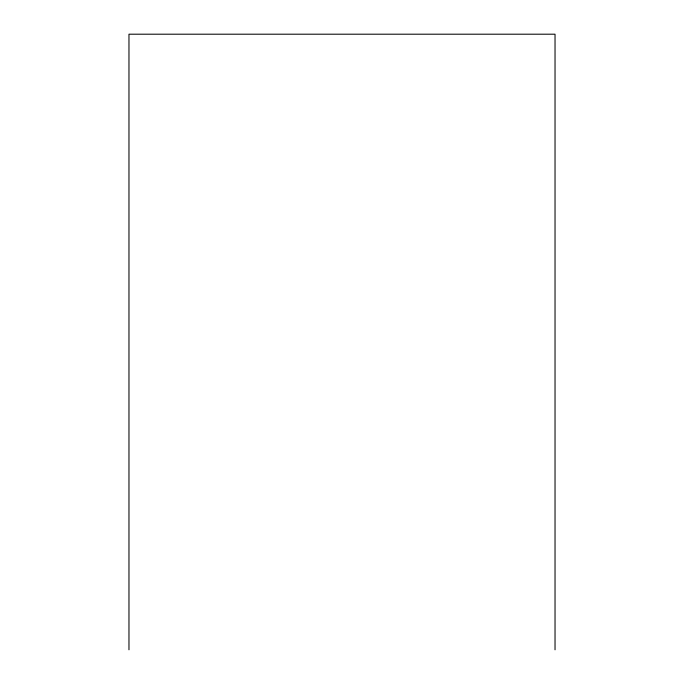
<?xml version="1.0" encoding="UTF-8"?>
<svg xmlns="http://www.w3.org/2000/svg" width="684" height="684" viewBox="0 0 684 684"><rect width="100%" height="100%" fill="white"/><g stroke="black" fill="none" stroke-linecap="round" stroke-linejoin="round"><path stroke-width="1.03" d="M555.032 649.8L555.032 34.2L128.968 34.2L128.968 649.8"/></g></svg>
